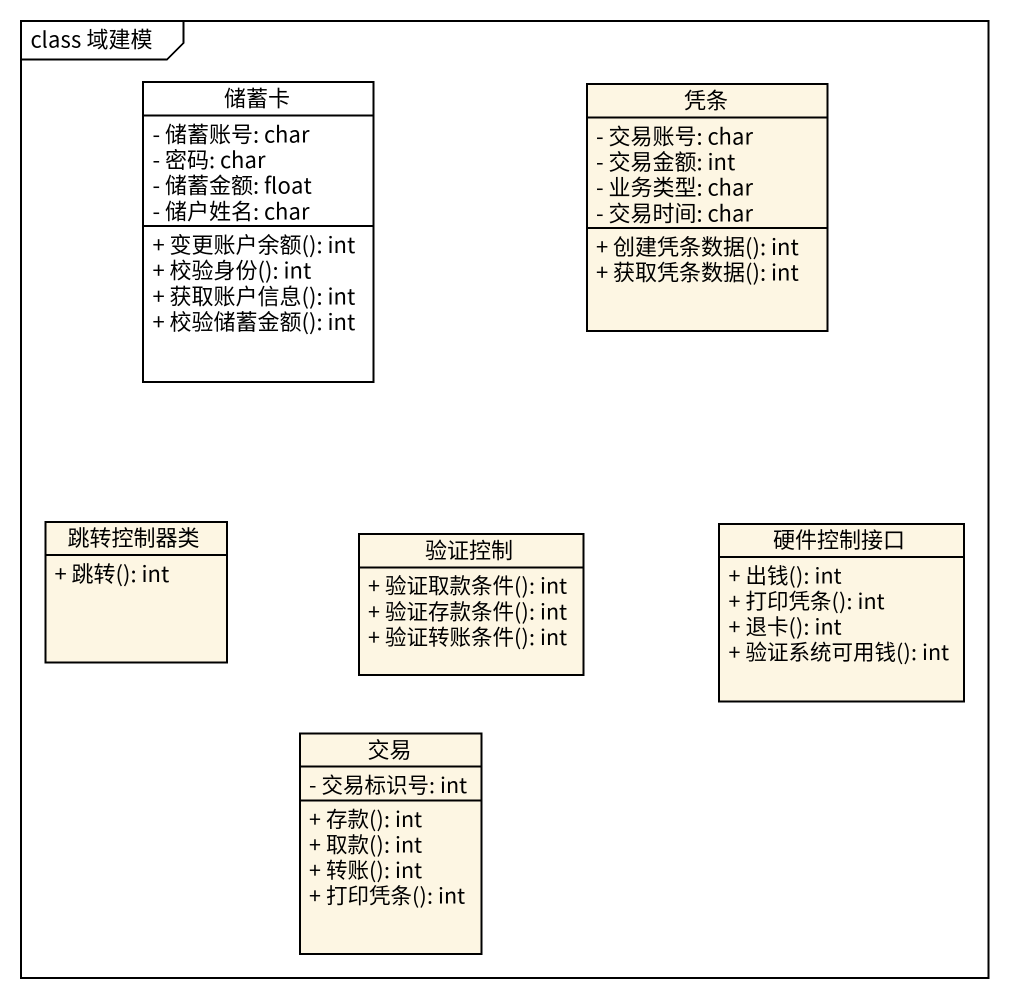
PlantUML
@startuml
mainframe class 域建模
hide circle
hide empty members
skinparam classAttributeIconSize 0
class 储蓄卡 #FFFFFF {
  - 储蓄账号: char
  - 密码: char
  - 储蓄金额: float
  - 储户姓名: char
  + 变更账户余额(): int
  + 校验身份(): int
  + 获取账户信息(): int
  + 校验储蓄金额(): int
}
class 凭条 {
  - 交易账号: char
  - 交易金额: int
  - 业务类型: char
  - 交易时间: char
  + 创建凭条数据(): int
  + 获取凭条数据(): int
}
class 跳转控制器类 {
  + 跳转(): int
}
class 验证控制 {
  + 验证取款条件(): int
  + 验证存款条件(): int
  + 验证转账条件(): int
}
class 硬件控制接口 {
  + 出钱(): int
  + 打印凭条(): int
  + 退卡(): int
  + 验证系统可用钱(): int
}
class 交易 {
  - 交易标识号: int
  + 存款(): int
  + 取款(): int
  + 转账(): int
  + 打印凭条(): int
}
@enduml
